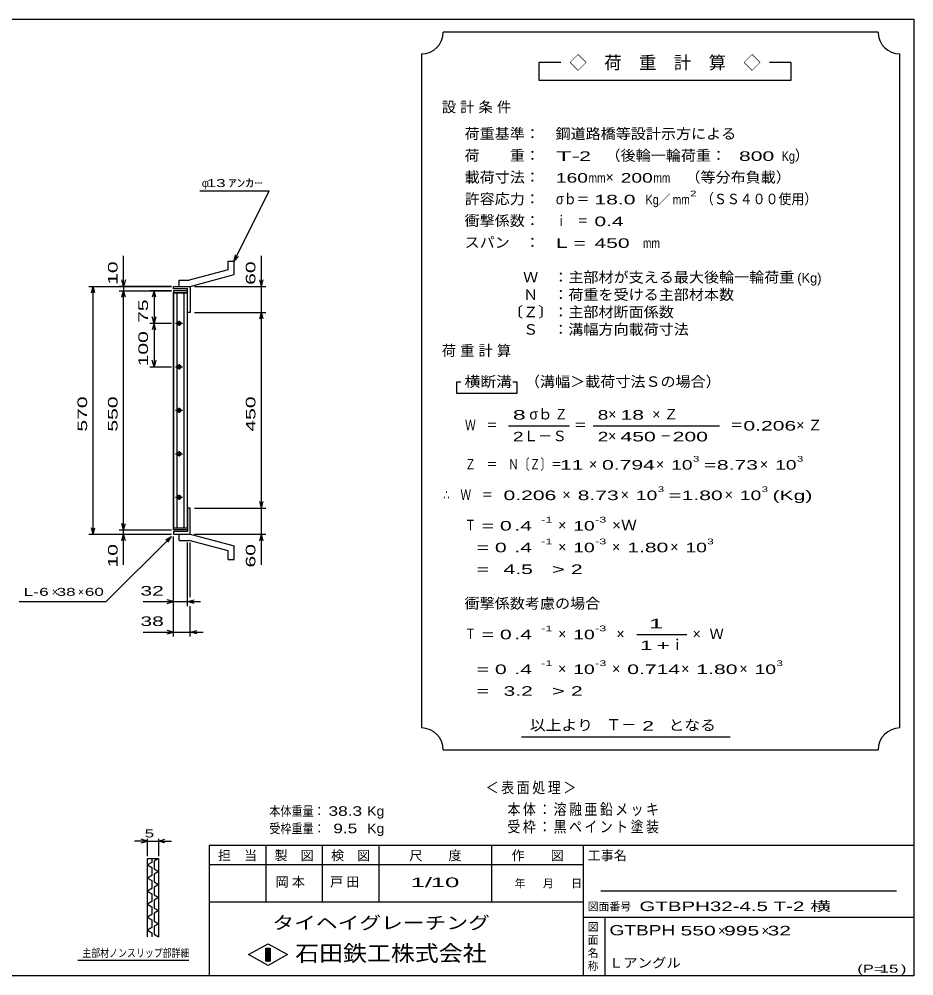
# Model space of a CAD drawing. Units: millimetres, scale not verified. Extents: x -1820 to 1731, y -1282 to 1054.
# Drawn here: x -326 to 1731, y -1146 to 1054 of the extents above; entities that cross this region are included whole.
import ezdxf
from ezdxf.enums import TextEntityAlignment as Align

# ---------------------------------------------------------------- set-up
doc = ezdxf.new("R2010")
doc.units = ezdxf.units.MM
doc.header["$LTSCALE"] = 10
for name, color, linetype, lineweight in [('0_2', 150, 'Continuous', 25), ('16', 3, 'Continuous', 25), ('19', 6, 'Continuous', 25), ('22', 4, 'Continuous', 25), ('24', 2, 'Continuous', 25)]:
    doc.layers.add(name, color=color, linetype=linetype, lineweight=lineweight)
doc.styles.add('ベクトル', font='')
doc.styles.get('ベクトル').set_extended_font_data('ベクトル')

msp = doc.modelspace()

# ---------------------------------------------------------------- linework, layer by layer
at = {"layer": '0_2'}
for p, q in [((-1729, 1053.5), (1731, 1053.5)), ((1731, 1053.5), (1731, -1146.5)), ((1731, -846.5), (111, -846.5)), ((111, -846.5), (111, -1146.5)), ((241, -846.5), (241, -976.5)), ((371, -976.5), (371, -846.5)), ((501, -846.5), (501, -976.5)), ((761, -976.5), (761, -846.5)), ((971, -846.5), (971, -1146.5)), ((971, -891.5), (111, -891.5)), ((1691, -951.5), (1011, -951.5)), ((111, -976.5), (971, -976.5)), ((971, -1011.5), (1731, -1011.5)), ((1021, -1146.5), (1021, -1011.5)), ((201, -1097.5), (246, -1072.5)), ((246, -1072.5), (291, -1097.5)), ((246, -1122.5), (201, -1097.5)), ((241, -1082.5), (251, -1082.5)), ((241, -1112.5), (241, -1082.5)), ((241, -1082.5), (243, -1082.5)), ((243, -1082.5), (243, -1112.5)), ((245, -1112.5), (245, -1082.5)), ((245, -1082.5), (247, -1082.5)), ((291, -1097.5), (246, -1122.5)), ((247, -1082.5), (247, -1112.5)), ((249, -1112.5), (249, -1082.5)), ((249, -1082.5), (251, -1082.5)), ((251, -1082.5), (251, -1112.5)), ((251, -1082.5), (251, -1112.5)), ((251, -1112.5), (241, -1112.5)), ((243, -1112.5), (245, -1112.5)), ((247, -1112.5), (249, -1112.5)), ((1731, -1146.5), (-1729, -1146.5))]:
    msp.add_line(p, q, dxfattribs=at)
at = {"layer": '0_2', "color": 4}
for p, q in [((-31, -836.5), (-46, -832.5)), ((-31, -871.5), (-31, -831.5)), ((-6, -831.5), (-6, -871.5)), ((-6, -836.5), (9, -832.5)), ((-31, -836.5), (-61, -836.5)), ((-46, -840.5), (-31, -836.5)), ((-31, -836.5), (-6, -836.5)), ((9, -840.5), (-6, -836.5)), ((-6, -836.5), (24, -836.5)), ((-31, -876.5), (-6, -876.5)), ((-31, -1056.5), (-31, -876.5)), ((-21, -876.5), (-21, -885.5)), ((-6, -876.5), (-16, -882.5)), ((-6, -876.5), (-6, -1056.5)), ((-21, -885.5), (-31, -891.5)), ((-31, -891.5), (-21, -897.5)), ((-21, -897.5), (-21, -915.5)), ((-16, -882.5), (-16, -900.5)), ((-16, -900.5), (-6, -906.5)), ((-21, -915.5), (-31, -921.5)), ((-31, -921.5), (-21, -927.5)), ((-6, -906.5), (-16, -912.5)), ((-16, -912.5), (-16, -930.5)), ((-21, -945.5), (-31, -951.5)), ((-21, -927.5), (-21, -945.5)), ((-16, -930.5), (-6, -936.5)), ((-6, -936.5), (-16, -942.5)), ((-16, -942.5), (-16, -960.5)), ((-31, -951.5), (-21, -957.5)), ((-21, -957.5), (-21, -975.5)), ((-16, -960.5), (-6, -966.5)), ((-6, -966.5), (-16, -972.5)), ((-21, -975.5), (-31, -981.5)), ((-31, -981.5), (-21, -987.5)), ((-21, -987.5), (-21, -1005.5)), ((-16, -972.5), (-16, -990.5)), ((-21, -1005.5), (-31, -1011.5)), ((-31, -1011.5), (-21, -1017.5)), ((-16, -990.5), (-6, -996.5)), ((-6, -996.5), (-16, -1002.5)), ((-16, -1002.5), (-16, -1020.5)), ((-21, -1017.5), (-21, -1035.5)), ((-16, -1020.5), (-6, -1026.5)), ((-6, -1026.5), (-16, -1032.5)), ((-16, -1032.5), (-16, -1050.5)), ((-21, -1035.5), (-31, -1041.5)), ((-31, -1041.5), (-21, -1047.5)), ((-21, -1047.5), (-21, -1056.5)), ((-16, -1050.5), (-6, -1056.5)), ((64, -1111.5), (-191, -1111.5))]:
    msp.add_line(p, q, dxfattribs=at)
at = {"layer": '16'}
for p, q in [((28.3, -116.5), (28.3, 424.5)), ((28.3, 424.5), (29, 424.5)), ((61, 429), (29, 429)), ((29, 429), (29, 424.5)), ((29, 424.5), (61, 424.5)), ((29, 424.5), (29, -116.5)), ((61, 424.5), (29, 424.5)), ((36.5, 424.5), (36.5, -116.5)), ((53.5, -116.5), (53.5, 424.5)), ((61, 424.5), (61, 429)), ((61, -116.5), (61, 424.5)), ((33.5, 354), (49.5, 354)), ((43.5, 357), (39.5, 357)), ((41.5, 360), (41.5, 348)), ((39.5, 351), (43.5, 351)), ((33.5, 254), (49.5, 254)), ((43.5, 257), (39.5, 257)), ((39.5, 251), (43.5, 251)), ((41.5, 260), (41.5, 248)), ((33.5, 154), (49.5, 154)), ((43.5, 157), (39.5, 157)), ((41.5, 160), (41.5, 148)), ((39.5, 151), (43.5, 151)), ((33.5, 54), (49.5, 54)), ((43.5, 57), (39.5, 57)), ((39.5, 51), (43.5, 51)), ((41.5, 60), (41.5, 48)), ((43.5, -43), (39.5, -43)), ((41.5, -40), (41.5, -52)), ((33.5, -46), (49.5, -46)), ((39.5, -49), (43.5, -49)), ((29, -116.5), (28.3, -116.5)), ((29, -116.5), (61, -116.5)), ((29, -121), (29, -116.5)), ((29, -116.5), (61, -116.5)), ((61, -121), (29, -121)), ((61, -116.5), (61, -121))]:
    msp.add_line(p, q, dxfattribs=at)
for centre, radius, start, end in [((39.5, 354), 3, 90, 270), ((41.5, 354), 4, 46.6, 133.4), ((43.5, 354), 3, 270, 90), ((41.5, 354), 4, 226.6, 313.4), ((39.5, 254), 3, 90, 270), ((41.5, 254), 4, 46.6, 133.4), ((41.5, 254), 4, 226.6, 313.4), ((43.5, 254), 3, 270, 90), ((39.5, 154), 3, 90, 270), ((41.5, 154), 4, 46.6, 133.4), ((43.5, 154), 3, 270, 90), ((41.5, 154), 4, 226.6, 313.4), ((39.5, 54), 3, 90, 270), ((41.5, 54), 4, 46.6, 133.4), ((41.5, 54), 4, 226.6, 313.4), ((43.5, 54), 3, 270, 90), ((39.5, -46), 3, 90, 270), ((41.5, -46), 4, 46.6, 133.4), ((43.5, -46), 3, 270, 90), ((41.5, -46), 4, 226.6, 313.4)]:
    msp.add_arc(centre, radius, start, end, dxfattribs=at)
at = {"layer": '19'}
for p, q in [((154, 497), (168, 497)), ((154, 477), (154, 497)), ((168, 466), (168, 497)), ((154, 477), (65, 453)), ((67, 439), (168, 466)), ((42, 453), (65, 453)), ((42, 439), (42, 453)), ((29, 433), (29, 439)), ((29, 439), (66, 439)), ((61, 433), (29, 433)), ((42, 439), (67, 439)), ((61, 379), (61, 433)), ((66, 439), (67, 438)), ((67, 438), (67, 379)), ((67, 379), (61, 379)), ((67, -71), (61, -71)), ((61, -71), (61, -125)), ((67, -130), (67, -71)), ((29, -125), (29, -131)), ((61, -125), (29, -125)), ((29, -131), (66, -131)), ((42, -131), (67, -131)), ((42, -145), (42, -131)), ((66, -131), (67, -130)), ((67, -131), (168, -158)), ((42, -145), (65, -145)), ((154, -169), (65, -145)), ((154, -189), (154, -169)), ((168, -189), (168, -158)), ((154, -189), (168, -189))]:
    msp.add_line(p, q, dxfattribs=at)
at = {"layer": '22'}
for p, q in [((89, 659), (249, 659)), ((168, 497), (249, 659)), ((-86, 439), (-86, 509)), ((168, 497), (171, 511.6)), ((168, 497), (178, 508)), ((231, 439), (231, 509)), ((-86, 439), (-90, 454)), ((-82, 454), (-86, 439)), ((231, 439), (227, 454)), ((231, 439), (235, 454)), ((-166, 439), (24, 439)), ((-160, 424), (-156, 439)), ((-152, 424), (-156, 439)), ((-156, -131), (-156, 439)), ((24, 439), (-96, 439)), ((-96, 429), (24, 429)), ((-90, 414), (-86, 429)), ((-86, 439), (-86, 429)), ((-82, 414), (-86, 429)), ((-86, -121), (-86, 429)), ((24, 429), (-26, 429)), ((-16, 429), (-20, 414)), ((-12, 414), (-16, 429)), ((-16, 429), (-16, 354)), ((77, 439), (241, 439)), ((231, 379), (231, 439)), ((77, 379), (241, 379)), ((227, 364), (231, 379)), ((235, 364), (231, 379)), ((231, -71), (231, 379)), ((-26, 354), (24, 354)), ((-16, 354), (-20, 369)), ((-16, 354), (-20, 339)), ((-12, 369), (-16, 354)), ((-12, 339), (-16, 354)), ((-16, 354), (-16, 254)), ((-16, 254), (-20, 269)), ((-12, 269), (-16, 254)), ((-26, 254), (24, 254)), ((231, -71), (227, -56)), ((231, -71), (235, -56)), ((77, -71), (241, -71)), ((231, -131), (231, -71)), ((-86, -121), (-90, -106)), ((-86, -121), (-82, -106)), ((-166, -131), (24, -131)), ((-156, -131), (-160, -116)), ((-156, -131), (-152, -116)), ((-96, -121), (24, -121)), ((-96, -131), (24, -131)), ((-90, -146), (-86, -131)), ((-86, -131), (-86, -121)), ((-82, -146), (-86, -131)), ((-86, -201), (-86, -131)), ((77, -131), (241, -131)), ((227, -146), (231, -131)), ((235, -146), (231, -131)), ((231, -201), (231, -131)), ((-126, -286), (24, -136)), ((11, -144), (24, -136)), ((16, -149), (24, -136)), ((29, -296), (29, -136)), ((29, -366), (29, -136)), ((61, -296), (61, -150)), ((67, -276), (67, -150)), ((-326, -286), (-126, -286)), ((-41, -286), (29, -286)), ((29, -286), (14, -282)), ((14, -290), (29, -286)), ((29, -286), (61, -286)), ((61, -286), (76, -282)), ((76, -290), (61, -286)), ((61, -286), (91, -286)), ((67, -366), (67, -296)), ((29, -356), (14, -352)), ((67, -356), (82, -352)), ((-41, -356), (29, -356)), ((14, -360), (29, -356)), ((29, -356), (67, -356)), ((82, -360), (67, -356)), ((67, -356), (97, -356))]:
    msp.add_line(p, q, dxfattribs=at)
at = {"layer": '24', "color": 4}
for p, q in [((1649, 1023.5), (649, 1023.5)), ((599, 973.5), (599, -576.5)), ((1699, -576.5), (1699, 973.5)), ((919, 953.5), (869, 953.5)), ((869, 953.5), (869, 913.5)), ((1449, 953.5), (1399, 953.5)), ((1449, 913.5), (1449, 953.5)), ((869, 913.5), (1449, 913.5)), ((689, 218.5), (679, 218.5)), ((679, 218.5), (679, 193.5)), ((819, 218.5), (809, 218.5)), ((819, 193.5), (819, 218.5)), ((679, 193.5), (819, 193.5)), ((799, 118.5), (939, 118.5)), ((994, 118.5), (1284, 118.5)), ((1094, -361.5), (1209, -361.5)), ((829, -596.5), (1309, -596.5)), ((649, -626.5), (1649, -626.5))]:
    msp.add_line(p, q, dxfattribs=at)
for centre, start, end in [((599, 1023.5), 270, 0), ((1699, 1023.5), 180, 270), ((599, -626.5), 0, 90), ((1699, -626.5), 90, 180)]:
    msp.add_arc(centre, 50, start, end, dxfattribs=at)

# ---------------------------------------------------------------- texts
at = {"layer": '0_2', "color": 2, "style": 'ベクトル'}
for s, width, p in [(' 5 ', 1.6, (-48.5, -819)), ('主部材ノンスリップ部詳細', 0.8, (-181, -1094))]:
    msp.add_text(s, height=18.33, dxfattribs=dict(at, width=width)).set_placement(p, align=Align.MIDDLE_LEFT)
at = {"layer": '0_2', "style": 'ベクトル'}
for s, height, p in [('担\u3000当', 21.99, (131, -869.5)), ('製\u3000図', 21.99, (261, -869.5)), ('検\u3000図', 21.99, (391, -869.5)), ('尺\u3000\u3000度', 21.99, (571, -869.5)), ('作\u3000\u3000図', 21.99, (806, -869.5)), ('工事名', 21.99, (981, -869.5)), ('年', 18.3, (813, -934)), ('月', 18.3, (878, -934)), ('日', 18.3, (943, -934)), ('図面番号', 18.33, (981, -987)), ('図', 18.3, (981, -1034)), ('面', 18.3, (981, -1064)), ('名', 18.3, (981, -1094)), ('称', 18.3, (981, -1124))]:
    msp.add_text(s, height=height, dxfattribs=at).set_placement(p, align=Align.MIDDLE_LEFT)
at = {"layer": '0_2', "color": 222, "style": 'ベクトル'}
for s, height, width, p in [('タイヘイグレーチング', 29.33, 1.25, (256, -1024.5)), ('石田鉄工株式会社', 36.66, 1.1, (308.5, -1094.5))]:
    msp.add_text(s, height=height, dxfattribs=dict(at, width=width)).set_placement(p, align=Align.MIDDLE_LEFT)
at = {"layer": '22', "color": 2, "style": 'ベクトル'}
for s, height, width, p in [(' 13 ', 18.33, 1.6, (94, 676.5)), ('ｱﾝｶｰ', 18.33, 1.6, (154, 676.5)), ('L-', 18.33, 1.6, (-316, -263.5)), (' 6 ', 18.33, 1.6, (-291, -263.5)), (' 38 ', 18.33, 1.6, (-251, -263.5)), (' 60 ', 18.33, 1.6, (-186, -263.5)), (' 32 ', 21.99, 1.65, (-61, -261)), (' 38 ', 21.99, 1.65, (-61, -331)), ('本体重量：', 21.99, 0.85, (249, -767.5)), (' 38.3', 21.99, 1.35, (374, -767.5)), ('Kg', 21.99, 1.1, (474, -767.5)), ('受枠重量：', 21.99, 0.85, (249, -807.5)), ('  9.5', 21.99, 1.35, (374, -807.5)), ('Kg', 21.99, 1.1, (474, -807.5)), ('1/', 21.99, 2, (574, -931.5)), (' 10 ', 21.99, 2, (604, -931.5)), ('GTBPH32-4.5 T-2 横        ', 21.99, 1.6, (1100, -986.5)), ('GTBPH', 23.46, 1.4, (1031, -1041.5)), (' 550 ', 21.99, 1.65, (1181, -1042.5)), (' 995 ', 21.99, 1.65, (1281, -1042.5)), (' 32 ', 21.99, 1.65, (1381, -1042.5)), ('Ｌアングル', 21.99, 1.1, (1030, -1116.5)), ('(P=', 18.33, 1.55, (1601, -1130)), (' 15 ', 18.33, 1.6, (1641, -1130)), (')', 18.3, 1.6, (1701, -1130))]:
    msp.add_text(s, height=height, dxfattribs=dict(at, width=width)).set_placement(p, align=Align.MIDDLE_LEFT)
for s, height, p in [('φ', 18.3, (94, 676.5)), ('×', 18.3, (-251, -263.5)), ('×', 18.3, (-191, -263.5)), ('×', 22, (1281, -1042.5)), ('×', 22, (1381, -1042.5))]:
    msp.add_text(s, height=height, dxfattribs=at).set_placement(p, align=Align.MIDDLE_LEFT)
at = {"layer": '22', "color": 2, "style": 'ベクトル', "width": 1.65}
for s, p in [(' 10 ', (-111, 429)), (' 60 ', (206, 429)), (' 75 ', (-41, 341.5)), (' 100 ', (-41, 241.5)), (' 570 ', (-181, 91.5)), (' 550 ', (-111, 91.5)), (' 450 ', (206, 91.5)), (' 10 ', (-111, -221)), (' 60 ', (206, -221))]:
    msp.add_text(s, height=21.99, rotation=90, dxfattribs=at).set_placement(p, align=Align.MIDDLE_LEFT)
at = {"layer": '22', "color": 2, "attachment_point": 4, "style": 'ベクトル'}
for s, insert, char_height in [('\\T1.2;\\W0.85;＜表面処理＞', (746.5, -715), 25.66), ('\\T1.19;\\W0.85;本体：溶融亜鉛メッキ', (796.5, -765), 25.66), ('\\T1.19;\\W0.85;受枠：黒ペイント塗装', (796.5, -805), 25.66), ('\\T1.25;岡本\u3000', (263.5, -931.5), 21.99), ('\\T1.25;戸田\u3000', (388.5, -931.5), 21.99)]:
    msp.add_mtext(s, dxfattribs=dict(at, insert=insert, char_height=char_height))
at = {"layer": '24', "style": 'ベクトル'}
for s, height, p in [('◇\u3000荷\u3000重\u3000計\u3000算\u3000◇', 29.33, (939, 953.5)), ('）', 24.2, (1457, 740)), ('×', 24.2, (1022, 690)), ('／', 22, (1141.5, 638.5)), ('(Kg)', 21.99, (1463, 458.5)), ('σｂ', 24.19, (847, 145)), ('×', 24.2, (1028, 145)), ('Ｌ－Ｓ', 24.19, (834, 95)), ('×', 24.2, (1028, 95)), ('×', 24.2, (984, 30)), ('×', 24.2, (1138, 30)), ('×', 24.2, (1377, 30)), ('×', 24.2, (923, -40)), ('×', 24.2, (1057, -40)), ('×', 24.2, (1296, -40)), ('×', 24.2, (913, -110)), ('×', 24.2, (913, -160)), ('×', 24.2, (1037, -160)), ('×', 24.2, (1171, -160)), ('Ｗ', 24.2, (1261, -360)), ('×', 24.2, (913, -360)), ('×', 24.2, (1047, -360)), ('ｉ', 24.2, (1170.5, -385)), ('×', 24.2, (1222, -360)), ('×', 24.2, (913, -440)), ('×', 24.2, (1037, -440)), ('×', 24.2, (1196, -440)), ('×', 24.2, (1330, -440)), ('Ｔ－', 25.66, (1023, -569))]:
    msp.add_text(s, height=height, dxfattribs=at).set_placement(p, align=Align.MIDDLE_LEFT)
for s, height, width, p in [('荷重基準：\u3000', 24.19, 1.05, (698, 790)), ('鋼道路橋等設計示方による', 24.19, 1.05, (907, 790)), ('荷\u3000\u3000重：\u3000', 24.19, 1.05, (698, 740)), ('T-', 21.99, 2, (908, 738.5)), (' 2 ', 21.99, 1.65, (948, 738.5)), ('（後輪一輪荷重：', 24.19, 1.05, (1022, 740)), ('  800', 21.99, 1.65, (1302, 738.5)), ('Kg', 21.99, 0.85, (1427, 738.5)), ('載荷寸法：\u3000', 24.19, 1.05, (698, 690)), ('\u3000（等分布負載）', 24.19, 1.05, (1171, 690)), ('160', 21.99, 1.5, (908, 688.5)), ('mm', 21.99, 0.8, (983, 688.5)), ('200', 21.99, 1.5, (1057, 688.5)), ('mm', 21.99, 0.8, (1132, 688.5)), ('許容応力：\u3000', 24.19, 1.05, (698, 640)), ('σｂ＝', 24.19, 0.9, (908, 640)), (' 18.0', 21.99, 1.65, (983, 638.5)), ('Kg', 21.99, 0.85, (1114, 638.5)), ('mm', 21.99, 0.8, (1176.5, 638.5)), ('2', 13.2, 1.5, (1216.5, 652.5)), ('（ＳＳ４００使用）', 24.19, 0.9, (1241.5, 640)), ('衝撃係数：\u3000', 24.19, 1.05, (698, 590)), ('ｉ\u3000＝', 24.19, 0.75, (908, 590)), (' 0.4', 21.99, 1.65, (983, 588.5)), ('スパン\u3000：\u3000', 24.19, 1.05, (698, 540)), ('L =', 21.99, 1.65, (908, 538.5)), (' 450 ', 21.99, 1.65, (983, 538.5)), ('mm', 21.99, 0.8, (1108, 538.5)), ('\u3000Ｗ\u3000：主部材が支える最大後輪一輪荷重', 24.19, 1.05, (798, 460)), ('\u3000Ｎ\u3000：荷重を受ける主部材本数', 24.19, 1.05, (798, 420)), ('〔Ｚ〕：主部材断面係数', 24.19, 1.05, (798, 380)), ('\u3000Ｓ\u3000：溝幅方向載荷寸法', 24.19, 1.05, (798, 340)), ('横断溝', 24.19, 1.1, (698, 220)), ('\u3000（溝幅＞載荷寸法Ｓの場合）', 24.19, 1.05, (802, 220)), ('8', 22, 1.8, (809, 143.5)), ('Ｚ', 24.2, 0.9, (905, 145)), ('8', 22, 1.5, (1004, 143.5)), (' 18 ', 21.99, 1.65, (1043, 143.5)), ('Ｗ\u3000＝', 24.19, 0.75, (699, 120)), ('＝', 24.2, 0.9, (949, 120)), ('＝', 24.2, 0.9, (1309, 120)), ('0.206', 21.99, 1.65, (1339, 118.5)), ('2', 22, 1.5, (809, 93.5)), ('2', 22, 1.5, (1004, 93.5)), (' 450 ', 21.99, 1.65, (1043, 93.5)), ('－', 24.2, 0.75, (1148, 95)), (' 200 ', 21.99, 1.65, (1163, 93.5)), ('Ｚ\u3000＝\u3000Ｎ〔Ｚ〕＝', 24.19, 0.75, (699, 30)), ('3', 13.2, 1.5, (1223, 42.5)), ('3', 13.2, 1.5, (1462, 42.5)), (' 11 ', 21.99, 1.65, (904, 28.5)), ('0.794', 21.99, 1.65, (1014, 28.5)), ('10', 21.99, 1.5, (1173, 28.5)), ('=', 22, 1.7, (1248, 28.5)), ('8.73', 21.99, 1.65, (1278, 28.5)), ('10', 21.99, 1.5, (1412, 28.5)), ('3', 13.2, 1.5, (1142, -27.5)), ('3', 13.2, 1.5, (1381, -27.5)), ('∴\u3000Ｗ\u3000＝', 24.19, 0.75, (649, -40)), (' 0.206', 21.99, 1.65, (774, -41.5)), ('8.73', 21.99, 1.65, (958, -41.5)), ('10', 21.99, 1.5, (1092, -41.5)), ('=', 22, 1.7, (1167, -41.5)), ('1.80', 21.99, 1.65, (1197, -41.5)), ('10', 21.99, 1.5, (1331, -41.5)), ('(Kg)', 21.99, 1.65, (1406, -41.5)), ('Ｔ', 24.2, 0.75, (699, -110)), (' = 0', 21.99, 1.65, (724, -111.5)), (' .4 ', 21.99, 1.65, (799, -111.5)), ('-1', 13.2, 1.65, (874, -97.5)), ('10', 21.99, 1.5, (948, -111.5)), ('-3', 13.2, 1.65, (998, -97.5)), ('×Ｗ', 24.19, 1.1, (1037, -110)), ('  = 0', 21.99, 1.65, (699, -161.5)), (' .4 ', 21.99, 1.65, (799, -161.5)), ('-1', 13.2, 1.65, (874, -147.5)), ('10', 21.99, 1.5, (948, -161.5)), ('-3', 13.2, 1.65, (998, -147.5)), ('1.80', 21.99, 1.65, (1072, -161.5)), ('10', 21.99, 1.5, (1206, -161.5)), ('3', 13.2, 1.5, (1256, -147.5)), ('  =', 21.99, 1.65, (699, -211.5)), (' 4.5', 21.99, 1.65, (774, -211.5)), ('>', 22, 1.7, (899, -211.5)), (' 2 ', 21.99, 1.65, (929, -211.5)), ('衝撃係数考慮の場合', 24.19, 1.05, (698, -290)), ('Ｔ', 24.2, 0.75, (699, -360)), (' = 0', 21.99, 1.65, (724, -361.5)), (' .4 ', 21.99, 1.65, (799, -361.5)), ('-1', 13.2, 1.65, (874, -347.5)), ('10', 21.99, 1.5, (948, -361.5)), ('-3', 13.2, 1.65, (998, -347.5)), ('  = 0', 21.99, 1.65, (699, -441.5)), (' .4 ', 21.99, 1.65, (799, -441.5)), ('-1', 13.2, 1.65, (874, -427.5)), ('10', 21.99, 1.5, (948, -441.5)), ('-3', 13.2, 1.65, (998, -427.5)), ('0.714', 21.99, 1.65, (1072, -441.5)), ('1.80', 21.99, 1.65, (1231, -441.5)), ('10', 21.99, 1.5, (1365, -441.5)), ('3', 13.2, 1.5, (1415, -427.5)), (' 3.2', 21.99, 1.65, (774, -491.5)), ('>', 22, 1.7, (899, -491.5)), (' 2 ', 21.99, 1.65, (929, -491.5)), ('  =', 21.99, 1.65, (699, -491.5)), ('以上より\u3000', 24.19, 1.1, (848, -570)), (' 2 ', 21.99, 1.65, (1093, -571.5)), ('となる', 24.19, 1.1, (1167, -570))]:
    msp.add_text(s, height=height, dxfattribs=dict(at, width=width)).set_placement(p, align=Align.MIDDLE_LEFT)
at = {"layer": '24', "attachment_point": 4, "style": 'ベクトル'}
for s, insert, char_height in [('\\T1.28;設計条件', (645.5, 850), 24.19), ('\\T1.28;荷重計算', (645.5, 290), 24.19), ('\\T1.42;×Ｚ', (1129.5, 145), 24.19), ('\\T1.42;×Ｚ', (1460.5, 120), 24.19), ('\\T1.25;\\W2;\\~1\\~', (1101.5, -336.5), 21.99), ('\\T1.33;\\W1.75;1+', (1101.5, -386.5), 21.99)]:
    msp.add_mtext(s, dxfattribs=dict(at, insert=insert, char_height=char_height))

doc.saveas('drawing.dxf')
